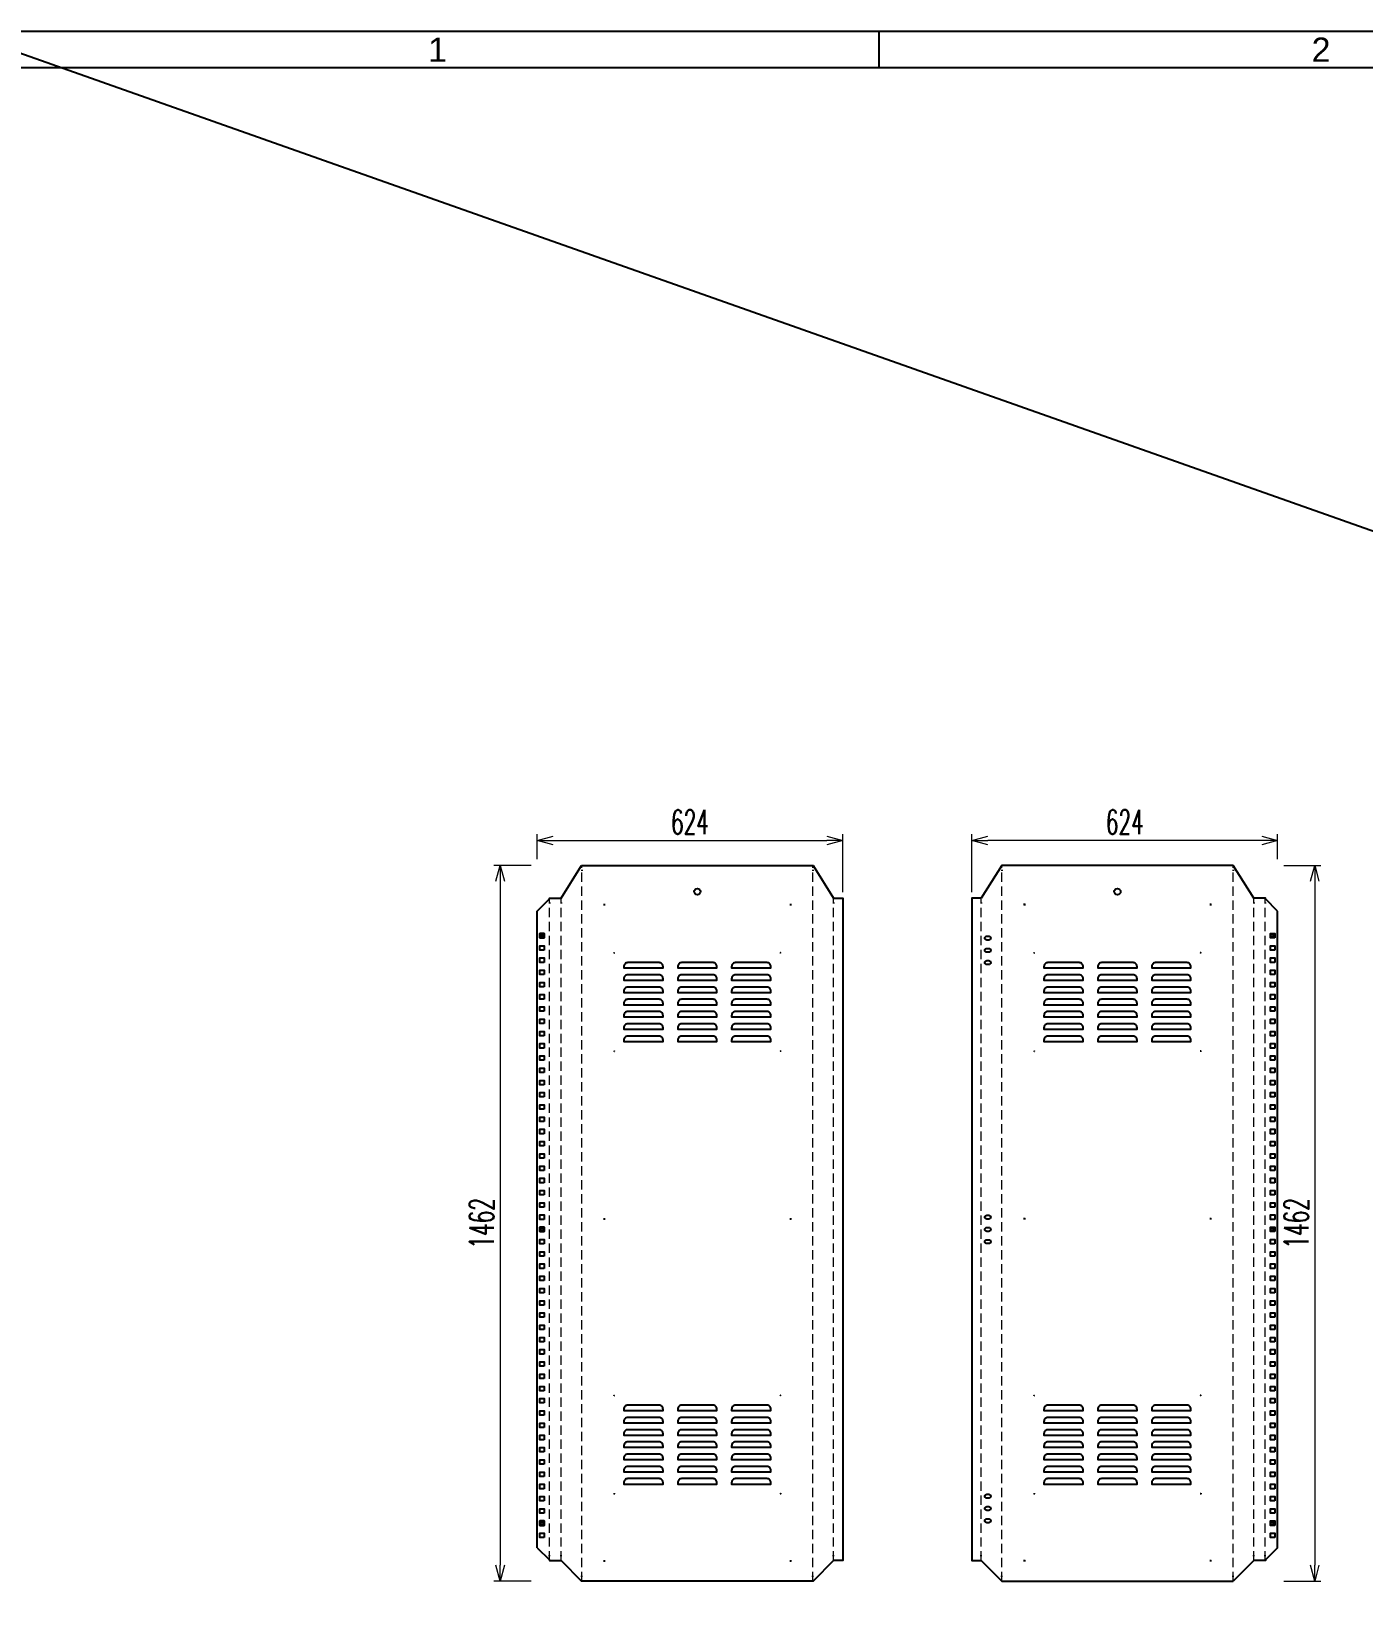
# Model space of a CAD drawing. Header units: millimetres. Extents: x -28296 to 1159, y -35880 to -26991.
# Drawn here: x -20785 to -18068, y -33888 to -30673 of the extents above; entities that cross this region are included whole.
import ezdxf
from ezdxf.enums import TextEntityAlignment as Align

# ---------------------------------------------------------------- set-up
doc = ezdxf.new("R2010")
doc.units = ezdxf.units.MM
doc.header["$LTSCALE"] = 3
doc.linetypes.add('HIDDEN', pattern=[9.525, 6.35, -3.175])
doc.layers.add('@.DM. KÍCH THƯỚC', color=8, linetype='Continuous', lineweight=5, transparency=0.2)
for name, color, linetype in [('@.DM. NÉT CHÍNH', 7, 'Continuous'), ('@.TEXT', 7, 'Continuous'), ('@.VISIBLE', 7, 'Continuous')]:
    doc.layers.add(name, color=color, linetype=linetype)
doc.layers.add('@.DM. NÉT ĐỨT', color=8, linetype='HIDDEN', lineweight=9)
doc.styles.add('Ann_w01', font='romans.shx', dxfattribs={"width": 0.6, "bigfont": 'chineset.shx'})
doc.styles.add('Arial', font='arial.ttf')
doc.dimstyles.new('Dim 01_SC25', dxfattribs={"dimscale": 25, "dimtxt": 2, "dimasz": 1.3, "dimexe": 0.5, "dimexo": 0.5, "dimgap": 0.5, "dimtad": 1, "dimdec": 1, "dimzin": 12, "dimdsep": 46, "dimtxsty": 'Ann_w01', "dimblk": 'OPEN30', "dimcen": 1.5, "dimclrd": 6, "dimclre": 6, "dimclrt": 3, "dimadec": 1, "dimazin": 3, "dimtm": 1e-09, "dimtfac": 1, "dimtdec": 1, "dimtmove": 0, "dimatfit": 3, "dimldrblk": 'OPEN30', "dimfxl": 1, "dimtolj": 1, "dimlwd": 20, "dimlwe": 20, "dimarcsym": 0})

# ---------------------------------------------------------------- blocks, each defined once
blk = doc.blocks.new('_Open30')
at = {"color": 0, "linetype": 'ByBlock', "lineweight": -2}
for p, q in [((-1, 0.268), (0, 0)), ((0, 0), (-1, -0.268)), ((0, 0), (-1, 0))]:
    blk.add_line(p, q, dxfattribs=at)
blk = doc.blocks.new('*D1996')
at = {"layer": '@.DM. KÍCH THƯỚC', "color": 6, "lineweight": 20, "transparency": 16777216}
for p, q in [((-19765.3, -32376.7), (-19840.9, -32376.7)), ((-19828.4, -32409.2), (-19828.4, -33806.2)), ((-19765.3, -33838.7), (-19840.9, -33838.7))]:
    blk.add_line(p, q, dxfattribs=at)
at = {"layer": 'Defpoints', "color": 0, "transparency": 16777216}
for p in [(-19752.8, -32376.7), (-19828.4, -33838.7), (-19752.8, -33838.7)]:
    blk.add_point(p, dxfattribs=at)
at = {"layer": '@.DM. KÍCH THƯỚC', "color": 6, "lineweight": 20, "transparency": 16777216, "xscale": 32.5, "yscale": 32.5, "zscale": 32.5}
for p, rotation in [((-19828.4, -32376.7), 90), ((-19828.4, -33838.7), 270)]:
    blk.add_blockref('_Open30', p, dxfattribs=dict(at, rotation=rotation))
at = {"layer": '@.DM. KÍCH THƯỚC', "color": 3, "transparency": 16777216, "insert": (-19865.9, -33107.7), "char_height": 50, "attachment_point": 5, "rotation": 90, "style": 'Ann_w01'}
blk.add_mtext('\\A1;1462', dxfattribs=at)
blk = doc.blocks.new('*D1997')
at = {"layer": '@.DM. KÍCH THƯỚC', "color": 6, "lineweight": 20, "transparency": 16777216}
for p, q in [((-19752.8, -32364.2), (-19752.8, -32313.2)), ((-19720.3, -32325.7), (-19161.3, -32325.7)), ((-19128.8, -32431.2), (-19128.8, -32313.2))]:
    blk.add_line(p, q, dxfattribs=at)
at = {"layer": 'Defpoints', "color": 0, "transparency": 16777216}
for p in [(-19128.8, -32325.7), (-19752.8, -32376.7), (-19128.8, -32443.7)]:
    blk.add_point(p, dxfattribs=at)
at = {"layer": '@.DM. KÍCH THƯỚC', "color": 6, "lineweight": 20, "transparency": 16777216, "xscale": 32.5, "yscale": 32.5, "zscale": 32.5, "rotation": 180}
blk.add_blockref('_Open30', (-19752.8, -32325.7), dxfattribs=at)
at = {"layer": '@.DM. KÍCH THƯỚC', "color": 6, "lineweight": 20, "transparency": 16777216, "xscale": 32.5, "yscale": 32.5, "zscale": 32.5}
blk.add_blockref('_Open30', (-19128.8, -32325.7), dxfattribs=at)
at = {"layer": '@.DM. KÍCH THƯỚC', "color": 3, "transparency": 16777216, "insert": (-19440.8, -32288.2), "char_height": 50, "attachment_point": 5, "style": 'Ann_w01'}
blk.add_mtext('\\A1;624', dxfattribs=at)
blk = doc.blocks.new('*D2000')
at = {"layer": '@.DM. KÍCH THƯỚC', "color": 6, "lineweight": 20, "transparency": 16777216}
for p, q in [((-18228.5, -32376.7), (-18152.9, -32376.7)), ((-18165.4, -32409.2), (-18165.4, -33806.2)), ((-18228.5, -33838.7), (-18152.9, -33838.7))]:
    blk.add_line(p, q, dxfattribs=at)
at = {"layer": 'Defpoints', "color": 0, "transparency": 16777216}
for p in [(-18241, -32376.7), (-18241, -33838.7), (-18165.4, -33838.7)]:
    blk.add_point(p, dxfattribs=at)
at = {"layer": '@.DM. KÍCH THƯỚC', "color": 6, "lineweight": 20, "transparency": 16777216, "xscale": 32.5, "yscale": 32.5, "zscale": 32.5}
for p, rotation in [((-18165.4, -32376.7), 90), ((-18165.4, -33838.7), 270)]:
    blk.add_blockref('_Open30', p, dxfattribs=dict(at, rotation=rotation))
at = {"layer": '@.DM. KÍCH THƯỚC', "color": 3, "transparency": 16777216, "insert": (-18202.9, -33107.7), "char_height": 50, "attachment_point": 5, "rotation": 90, "style": 'Ann_w01'}
blk.add_mtext('\\A1;1462', dxfattribs=at)
blk = doc.blocks.new('*D2001')
at = {"layer": '@.DM. KÍCH THƯỚC', "color": 6, "lineweight": 20, "transparency": 16777216}
for p, q in [((-18865, -32431.2), (-18865, -32313.2)), ((-18273.5, -32325.7), (-18832.5, -32325.7)), ((-18241, -32364.2), (-18241, -32313.2))]:
    blk.add_line(p, q, dxfattribs=at)
at = {"layer": 'Defpoints', "color": 0, "transparency": 16777216}
for p in [(-18865, -32325.7), (-18241, -32376.7), (-18865, -32443.7)]:
    blk.add_point(p, dxfattribs=at)
at = {"layer": '@.DM. KÍCH THƯỚC', "color": 6, "lineweight": 20, "transparency": 16777216, "xscale": 32.5, "yscale": 32.5, "zscale": 32.5, "rotation": 180}
blk.add_blockref('_Open30', (-18865, -32325.7), dxfattribs=at)
at = {"layer": '@.DM. KÍCH THƯỚC', "color": 6, "lineweight": 20, "transparency": 16777216, "xscale": 32.5, "yscale": 32.5, "zscale": 32.5}
blk.add_blockref('_Open30', (-18241, -32325.7), dxfattribs=at)
at = {"layer": '@.DM. KÍCH THƯỚC', "color": 3, "transparency": 16777216, "insert": (-18553, -32288.2), "char_height": 50, "attachment_point": 5, "style": 'Ann_w01'}
blk.add_mtext('\\A1;624', dxfattribs=at)
blk = doc.blocks.new('Oval-S')
at = {"layer": '@.VISIBLE', "color": 6}
blk.add_lwpolyline([(-2, -4), (2, -4, 0.414214), (6, 0), (6, 0, 0.414214), (2, 4), (-2, 4, 0.414214), (-6, 0), (-6, 0, 0.414214)], format="xyb", close=True, dxfattribs=at)
blk = doc.blocks.new('Lo vuong')
at = {"layer": '@.VISIBLE', "color": 6}
blk.add_lwpolyline([(-4.5, -4.5), (4.5, -4.5), (4.5, 4.5), (-4.5, 4.5)], close=True, dxfattribs=at)
blk = doc.blocks.new('Dau chan')
at = {"layer": '@.VISIBLE', "color": 1}
blk.add_line((-1, 0), (1, 0), dxfattribs=at)
blk = doc.blocks.new('Marking')
at = {"color": 1}
for p, q in [((-1.5, 0), (1.5, 0)), ((0, 1.5), (0, -1.5))]:
    blk.add_line(p, q, dxfattribs=at)
blk = doc.blocks.new('Ecu vuong cai - Taro')
at = {"layer": '@.VISIBLE', "color": 2}
blk.add_lwpolyline([(-4.5, -4.5), (4.5, -4.5), (4.5, 4.5), (-4.5, 4.5)], close=True, dxfattribs=at)
blk.add_circle((0, 0), 2.7, dxfattribs=at)
blk = doc.blocks.new('*U531')
at = {"color": 2}
blk.add_lwpolyline([(32, 5.5), (-32, 5.5, 0.414214), (-40, -2.5), (-40, -5.5), (40, -5.5), (40, -2.5, 0.414214)], format="xyb", close=True, dxfattribs=at)
blk = doc.blocks.new('*U532')
at = {"color": 0, "linetype": 'ByBlock', "lineweight": -2, "transparency": 16777216}
for p in [(0, 150), (0, 125), (110, 150), (110, 125), (220, 150), (220, 125), (0, 100), (110, 100), (220, 100), (0, 75), (110, 75), (220, 75), (0, 50), (110, 50), (220, 50), (0, 25), (0, 0), (110, 25), (110, 0), (220, 25), (220, 0)]:
    blk.add_blockref('*U531', p, dxfattribs=at)
blk = doc.blocks.new('*U533')
at = {"color": 2}
blk.add_lwpolyline([(32, 5.5), (-32, 5.5, 0.414214), (-40, -2.5), (-40, -5.5), (40, -5.5), (40, -2.5, 0.414214)], format="xyb", close=True, dxfattribs=at)
blk = doc.blocks.new('*U534')
at = {"color": 0, "linetype": 'ByBlock', "lineweight": -2, "transparency": 16777216}
for p in [(0, 150), (0, 125), (110, 150), (110, 125), (220, 150), (220, 125), (0, 100), (110, 100), (220, 100), (0, 75), (110, 75), (220, 75), (0, 50), (110, 50), (220, 50), (0, 25), (0, 0), (110, 25), (110, 0), (220, 25), (220, 0)]:
    blk.add_blockref('*U533', p, dxfattribs=at)
blk = doc.blocks.new('*U535')
at = {"color": 2}
blk.add_lwpolyline([(32, 5.5), (-32, 5.5, 0.414214), (-40, -2.5), (-40, -5.5), (40, -5.5), (40, -2.5, 0.414214)], format="xyb", close=True, dxfattribs=at)
blk = doc.blocks.new('*U536')
at = {"color": 0, "linetype": 'ByBlock', "lineweight": -2, "transparency": 16777216}
for p in [(0, 150), (0, 125), (110, 150), (110, 125), (220, 150), (220, 125), (0, 100), (110, 100), (220, 100), (0, 75), (110, 75), (220, 75), (0, 50), (110, 50), (220, 50), (0, 25), (0, 0), (110, 25), (110, 0), (220, 25), (220, 0)]:
    blk.add_blockref('*U535', p, dxfattribs=at)
blk = doc.blocks.new('*U537')
at = {"color": 2}
blk.add_lwpolyline([(32, 5.5), (-32, 5.5, 0.414214), (-40, -2.5), (-40, -5.5), (40, -5.5), (40, -2.5, 0.414214)], format="xyb", close=True, dxfattribs=at)
blk = doc.blocks.new('*U538')
at = {"color": 0, "linetype": 'ByBlock', "lineweight": -2, "transparency": 16777216}
for p in [(0, 150), (0, 125), (110, 150), (110, 125), (220, 150), (220, 125), (0, 100), (110, 100), (220, 100), (0, 75), (110, 75), (220, 75), (0, 50), (110, 50), (220, 50), (0, 25), (0, 0), (110, 25), (110, 0), (220, 25), (220, 0)]:
    blk.add_blockref('*U537', p, dxfattribs=at)
blk = doc.blocks.new('KHUNG BAN VE (Made by Tung)')
at = {"layer": '@.VISIBLE', "color": 8}
blk.add_line((75.75, 207), (75.75, 210), dxfattribs=at)
for points in [[(0, 0), (297, 0), (297, 210), (0, 210)], [(3, 3), (294, 3), (294, 207), (3, 207)]]:
    blk.add_lwpolyline(points, close=True, dxfattribs=at)
at = {"layer": '@.TEXT', "color": 1, "style": 'Arial'}
for s, p in [('1', (39.375, 208.5)), ('2', (112.125, 208.5))]:
    blk.add_text(s, height=2, dxfattribs=at).set_placement(p, align=Align.MIDDLE_CENTER)
for tag, height, p in [('DESIGNER_NAME', 2, (38, 15.5)), ('PROJECT_CODE', 2, (258.5, 15.5)), ('SCALE', 2, (289, 15.5)), ('APPROVED_NAME', 2, (38, 10.5)), ('CUSTOMER_NAME', 2, (258.5, 10.5)), ('PAGE', 2, (289, 10.5)), ('DRAWING_NAME', 4, (173, 8)), ('TOTAL', 2, (289, 5.5))]:
    blk.add_attdef(tag, text='', height=height, dxfattribs=at).set_placement(p, align=Align.MIDDLE_CENTER)

msp = doc.modelspace()

# ---------------------------------------------------------------- linework, layer by layer
at = {"layer": '@.DM. NÉT CHÍNH'}
for points in [[(-19661.91, -32376.69), (-19189.51, -32376.69), (-19147.51, -32443.69), (-19128.81, -32443.69), (-19128.81, -33796.69), (-19147.51, -33796.69), (-19189.51, -33838.69), (-19661.91, -33838.69)], [(-18331.92, -32376.69), (-18804.32, -32376.69), (-18846.32, -32443.69), (-18865.02, -32443.69), (-18865.02, -33796.69), (-18846.32, -33796.69), (-18804.32, -33838.69), (-18331.92, -33838.69)], [(-19752.81, -33770.19), (-19752.81, -32470.19)], [(-18241.02, -33770.19), (-18241.02, -32470.19)]]:
    msp.add_lwpolyline(points, dxfattribs=at)
for centre in [(-19425.71, -32430.19), (-18568.12, -32430.19)]:
    msp.add_circle(centre, 6.5, dxfattribs=at)
at = {"layer": '@.DM. NÉT ĐỨT'}
for p, q in [((-19661.81, -33838.69), (-19661.81, -32376.69)), ((-19189.61, -33838.69), (-19189.61, -32376.69)), ((-18804.22, -33838.69), (-18804.22, -32376.69)), ((-18332.02, -33838.69), (-18332.02, -32376.69)), ((-19727.71, -33796.69), (-19727.71, -32443.69)), ((-19704.01, -33796.69), (-19704.01, -32443.69)), ((-19147.41, -33796.69), (-19147.41, -32443.69)), ((-18846.42, -33796.69), (-18846.42, -32443.69)), ((-18289.82, -33796.69), (-18289.82, -32443.69)), ((-18266.12, -33796.69), (-18266.12, -32443.69))]:
    msp.add_line(p, q, dxfattribs=at)
at = {"layer": '@.VISIBLE'}
msp.add_line((-20932.38, -30673.43), (-6204.53, -35880.25), dxfattribs=at)
for points in [[(-19752.81, -32470.19), (-19727.81, -32445.19), (-19727.81, -32443.69), (-19703.91, -32443.69), (-19661.91, -32376.69)], [(-18241.02, -32470.19), (-18266.02, -32445.19), (-18266.02, -32443.69), (-18289.92, -32443.69), (-18331.92, -32376.69)], [(-19595.71, -32556.19), (-19595.71, -32555.19), (-19594.71, -32555.19)], [(-19255.71, -32556.19), (-19255.71, -32555.19), (-19256.71, -32555.19)], [(-18738.12, -32556.19), (-18738.12, -32555.19), (-18737.12, -32555.19)], [(-18398.12, -32556.19), (-18398.12, -32555.19), (-18399.12, -32555.19)], [(-19595.71, -32755.19), (-19595.71, -32756.19), (-19594.71, -32756.19)], [(-19255.71, -32755.19), (-19255.71, -32756.19), (-19256.71, -32756.19)], [(-18738.12, -32755.19), (-18738.12, -32756.19), (-18737.12, -32756.19)], [(-18398.12, -32755.19), (-18398.12, -32756.19), (-18399.12, -32756.19)], [(-19595.71, -33460.19), (-19595.71, -33459.19), (-19594.71, -33459.19)], [(-19255.71, -33460.19), (-19255.71, -33459.19), (-19256.71, -33459.19)], [(-18738.12, -33460.19), (-18738.12, -33459.19), (-18737.12, -33459.19)], [(-18398.12, -33460.19), (-18398.12, -33459.19), (-18399.12, -33459.19)], [(-19595.71, -33659.19), (-19595.71, -33660.19), (-19594.71, -33660.19)], [(-19255.71, -33659.19), (-19255.71, -33660.19), (-19256.71, -33660.19)], [(-18738.12, -33659.19), (-18738.12, -33660.19), (-18737.12, -33660.19)], [(-18398.12, -33659.19), (-18398.12, -33660.19), (-18399.12, -33660.19)], [(-19752.81, -33770.19), (-19727.81, -33795.19), (-19727.81, -33796.69), (-19703.91, -33796.69), (-19661.91, -33838.69)], [(-18241.02, -33770.19), (-18266.02, -33795.19), (-18266.02, -33796.69), (-18289.92, -33796.69), (-18331.92, -33838.69)]]:
    msp.add_lwpolyline(points, dxfattribs=at)

# ---------------------------------------------------------------- block references
for name, p in [('Marking', (-19615.71, -32456.74)), ('Marking', (-19235.71, -32456.74)), ('*U534', (-19535.71, -32730.69)), ('*U538', (-18678.12, -32730.69)), ('Marking', (-19615.71, -33098.47)), ('Marking', (-19235.71, -33098.47)), ('*U532', (-19535.71, -33634.69)), ('*U536', (-18678.12, -33634.69)), ('Marking', (-19615.71, -33797.19)), ('Marking', (-19235.71, -33797.19))]:
    msp.add_blockref(name, p)
at = {"xscale": -1}
for p in [(-18758.12, -32456.74), (-18378.12, -32456.74), (-18758.12, -33098.47), (-18378.12, -33098.47), (-18758.12, -33797.19), (-18378.12, -33797.19)]:
    msp.add_blockref('Marking', p, dxfattribs=at)
at = {"layer": '@.DM. NÉT CHÍNH', "xscale": -1}
for p in [(-18832.82, -32525.18), (-18832.82, -32550.18), (-18832.82, -32575.18), (-18832.82, -33095.17), (-18832.82, -33120.17), (-18832.82, -33145.17), (-18832.82, -33665.17), (-18832.82, -33690.17), (-18832.82, -33715.17)]:
    msp.add_blockref('Oval-S', p, dxfattribs=at)
at = {"layer": '@.VISIBLE', "xscale": 24.79435096761154, "yscale": 24.79435096761154, "zscale": 24.79435096761154}
msp.add_blockref('KHUNG BAN VE (Made by Tung)', (-20932.38, -35880.25), dxfattribs=at)
at = {"layer": '@.VISIBLE', "xscale": -1}
for p, rotation in [((-19661.81, -32386.69), 90), ((-19189.61, -32386.69), 90), ((-19727.71, -32453.69), 90), ((-19704.01, -32453.69), 90), ((-19147.41, -32453.69), 90), ((-18846.42, -33786.69), 270), ((-18289.82, -33786.69), 270), ((-18266.12, -33786.69), 270), ((-18804.22, -33828.69), 270), ((-18332.02, -33828.69), 270)]:
    msp.add_blockref('Dau chan', p, dxfattribs=dict(at, rotation=rotation))
at = {"layer": '@.VISIBLE'}
for p, rotation in [((-18804.22, -32386.69), 270), ((-18332.02, -32386.69), 270), ((-18846.42, -32453.69), 270), ((-18289.82, -32453.69), 270), ((-18266.12, -32453.69), 270), ((-19727.71, -33786.69), 90), ((-19704.01, -33786.69), 90), ((-19147.41, -33786.69), 90), ((-19661.81, -33828.69), 90), ((-19189.61, -33828.69), 90)]:
    msp.add_blockref('Dau chan', p, dxfattribs=dict(at, rotation=rotation))
for p in [(-19742.81, -32520.19), (-19742.81, -33120.19), (-19742.81, -33720.19)]:
    msp.add_blockref('Ecu vuong cai - Taro', p, dxfattribs=at)
at = {"layer": '@.VISIBLE', "xscale": -1}
for name, p in [('Lo vuong', (-19742.81, -32520.19)), ('Ecu vuong cai - Taro', (-18251.02, -32520.19)), ('Lo vuong', (-18251.02, -32520.19)), ('Lo vuong', (-19742.81, -32545.19)), ('Lo vuong', (-19742.81, -32570.19)), ('Lo vuong', (-18251.02, -32545.19)), ('Lo vuong', (-18251.02, -32570.19)), ('Lo vuong', (-19742.81, -32595.19)), ('Lo vuong', (-18251.02, -32595.19)), ('Lo vuong', (-19742.81, -32620.19)), ('Lo vuong', (-18251.02, -32620.19)), ('Lo vuong', (-19742.81, -32645.19)), ('Lo vuong', (-18251.02, -32645.19)), ('Lo vuong', (-19742.81, -32670.19)), ('Lo vuong', (-19742.81, -32695.19)), ('Lo vuong', (-18251.02, -32670.19)), ('Lo vuong', (-18251.02, -32695.19)), ('Lo vuong', (-19742.81, -32720.19)), ('Lo vuong', (-18251.02, -32720.19)), ('Lo vuong', (-19742.81, -32745.19)), ('Lo vuong', (-18251.02, -32745.19)), ('Lo vuong', (-19742.81, -32770.19)), ('Lo vuong', (-19742.81, -32795.19)), ('Lo vuong', (-18251.02, -32770.19)), ('Lo vuong', (-18251.02, -32795.19)), ('Lo vuong', (-19742.81, -32820.19)), ('Lo vuong', (-18251.02, -32820.19)), ('Lo vuong', (-19742.81, -32845.19)), ('Lo vuong', (-18251.02, -32845.19)), ('Lo vuong', (-19742.81, -32870.19)), ('Lo vuong', (-18251.02, -32870.19)), ('Lo vuong', (-19742.81, -32895.19)), ('Lo vuong', (-19742.81, -32920.19)), ('Lo vuong', (-18251.02, -32895.19)), ('Lo vuong', (-18251.02, -32920.19)), ('Lo vuong', (-19742.81, -32945.19)), ('Lo vuong', (-18251.02, -32945.19)), ('Lo vuong', (-19742.81, -32970.19)), ('Lo vuong', (-18251.02, -32970.19)), ('Lo vuong', (-19742.81, -32995.19)), ('Lo vuong', (-19742.81, -33020.19)), ('Lo vuong', (-18251.02, -32995.19)), ('Lo vuong', (-18251.02, -33020.19)), ('Lo vuong', (-19742.81, -33045.19)), ('Lo vuong', (-18251.02, -33045.19)), ('Lo vuong', (-19742.81, -33070.19)), ('Lo vuong', (-18251.02, -33070.19)), ('Lo vuong', (-19742.81, -33095.19)), ('Lo vuong', (-18251.02, -33095.19)), ('Lo vuong', (-19742.81, -33120.19)), ('Lo vuong', (-19742.81, -33145.19)), ('Ecu vuong cai - Taro', (-18251.02, -33120.19)), ('Lo vuong', (-18251.02, -33120.19)), ('Lo vuong', (-18251.02, -33145.19)), ('Lo vuong', (-19742.81, -33170.19)), ('Lo vuong', (-18251.02, -33170.19)), ('Lo vuong', (-19742.81, -33195.19)), ('Lo vuong', (-18251.02, -33195.19)), ('Lo vuong', (-19742.81, -33220.19)), ('Lo vuong', (-19742.81, -33245.19)), ('Lo vuong', (-18251.02, -33220.19)), ('Lo vuong', (-18251.02, -33245.19)), ('Lo vuong', (-19742.81, -33270.19)), ('Lo vuong', (-18251.02, -33270.19)), ('Lo vuong', (-19742.81, -33295.19)), ('Lo vuong', (-18251.02, -33295.19)), ('Lo vuong', (-19742.81, -33320.19)), ('Lo vuong', (-18251.02, -33320.19)), ('Lo vuong', (-19742.81, -33345.19)), ('Lo vuong', (-19742.81, -33370.19)), ('Lo vuong', (-18251.02, -33345.19)), ('Lo vuong', (-18251.02, -33370.19)), ('Lo vuong', (-19742.81, -33395.19)), ('Lo vuong', (-18251.02, -33395.19)), ('Lo vuong', (-19742.81, -33420.19)), ('Lo vuong', (-18251.02, -33420.19)), ('Lo vuong', (-19742.81, -33445.19)), ('Lo vuong', (-19742.81, -33470.19)), ('Lo vuong', (-18251.02, -33445.19)), ('Lo vuong', (-18251.02, -33470.19)), ('Lo vuong', (-19742.81, -33495.19)), ('Lo vuong', (-18251.02, -33495.19)), ('Lo vuong', (-19742.81, -33520.19)), ('Lo vuong', (-18251.02, -33520.19)), ('Lo vuong', (-19742.81, -33545.19)), ('Lo vuong', (-18251.02, -33545.19)), ('Lo vuong', (-19742.81, -33570.19)), ('Lo vuong', (-19742.81, -33595.19)), ('Lo vuong', (-18251.02, -33570.19)), ('Lo vuong', (-18251.02, -33595.19)), ('Lo vuong', (-19742.81, -33620.19)), ('Lo vuong', (-18251.02, -33620.19)), ('Lo vuong', (-19742.81, -33645.19)), ('Lo vuong', (-18251.02, -33645.19)), ('Lo vuong', (-19742.81, -33670.19)), ('Lo vuong', (-19742.81, -33695.19)), ('Lo vuong', (-18251.02, -33670.19)), ('Lo vuong', (-18251.02, -33695.19)), ('Lo vuong', (-19742.81, -33720.19)), ('Ecu vuong cai - Taro', (-18251.02, -33720.19)), ('Lo vuong', (-18251.02, -33720.19)), ('Lo vuong', (-19742.81, -33745.19)), ('Lo vuong', (-18251.02, -33745.19))]:
    msp.add_blockref(name, p, dxfattribs=at)

# ---------------------------------------------------------------- dimensions: what is measured, and where the dimension line sits
at = {"layer": '@.DM. KÍCH THƯỚC'}
dim = msp.add_linear_dim(base=(-19128.81, -32325.74), p1=(-19752.81, -32376.69), p2=(-19128.81, -32443.69), dimstyle='Dim 01_SC25', dxfattribs=at)
dim.commit()
dim.dimension.update_dxf_attribs({"geometry": '*D1997', "text_midpoint": (-19440.81, -32288.24)})
for base, p1, p2, angle, picture, middle in [((-18865.02, -32325.74), (-18241.02, -32376.69), (-18865.02, -32443.69), 180, '*D2001', (-18553.02, -32288.24)), ((-19828.4, -33838.69), (-19752.81, -32376.69), (-19752.81, -33838.69), 90, '*D1996', (-19865.9, -33107.69)), ((-18165.43, -33838.69), (-18241.02, -32376.69), (-18241.02, -33838.69), 90, '*D2000', (-18202.93, -33107.69))]:
    dim = msp.add_linear_dim(base=base, p1=p1, p2=p2, angle=angle, dimstyle='Dim 01_SC25', dxfattribs=at)
    dim.commit()
    dim.dimension.update_dxf_attribs({"geometry": picture, "text_midpoint": middle})

doc.saveas('drawing.dxf')
